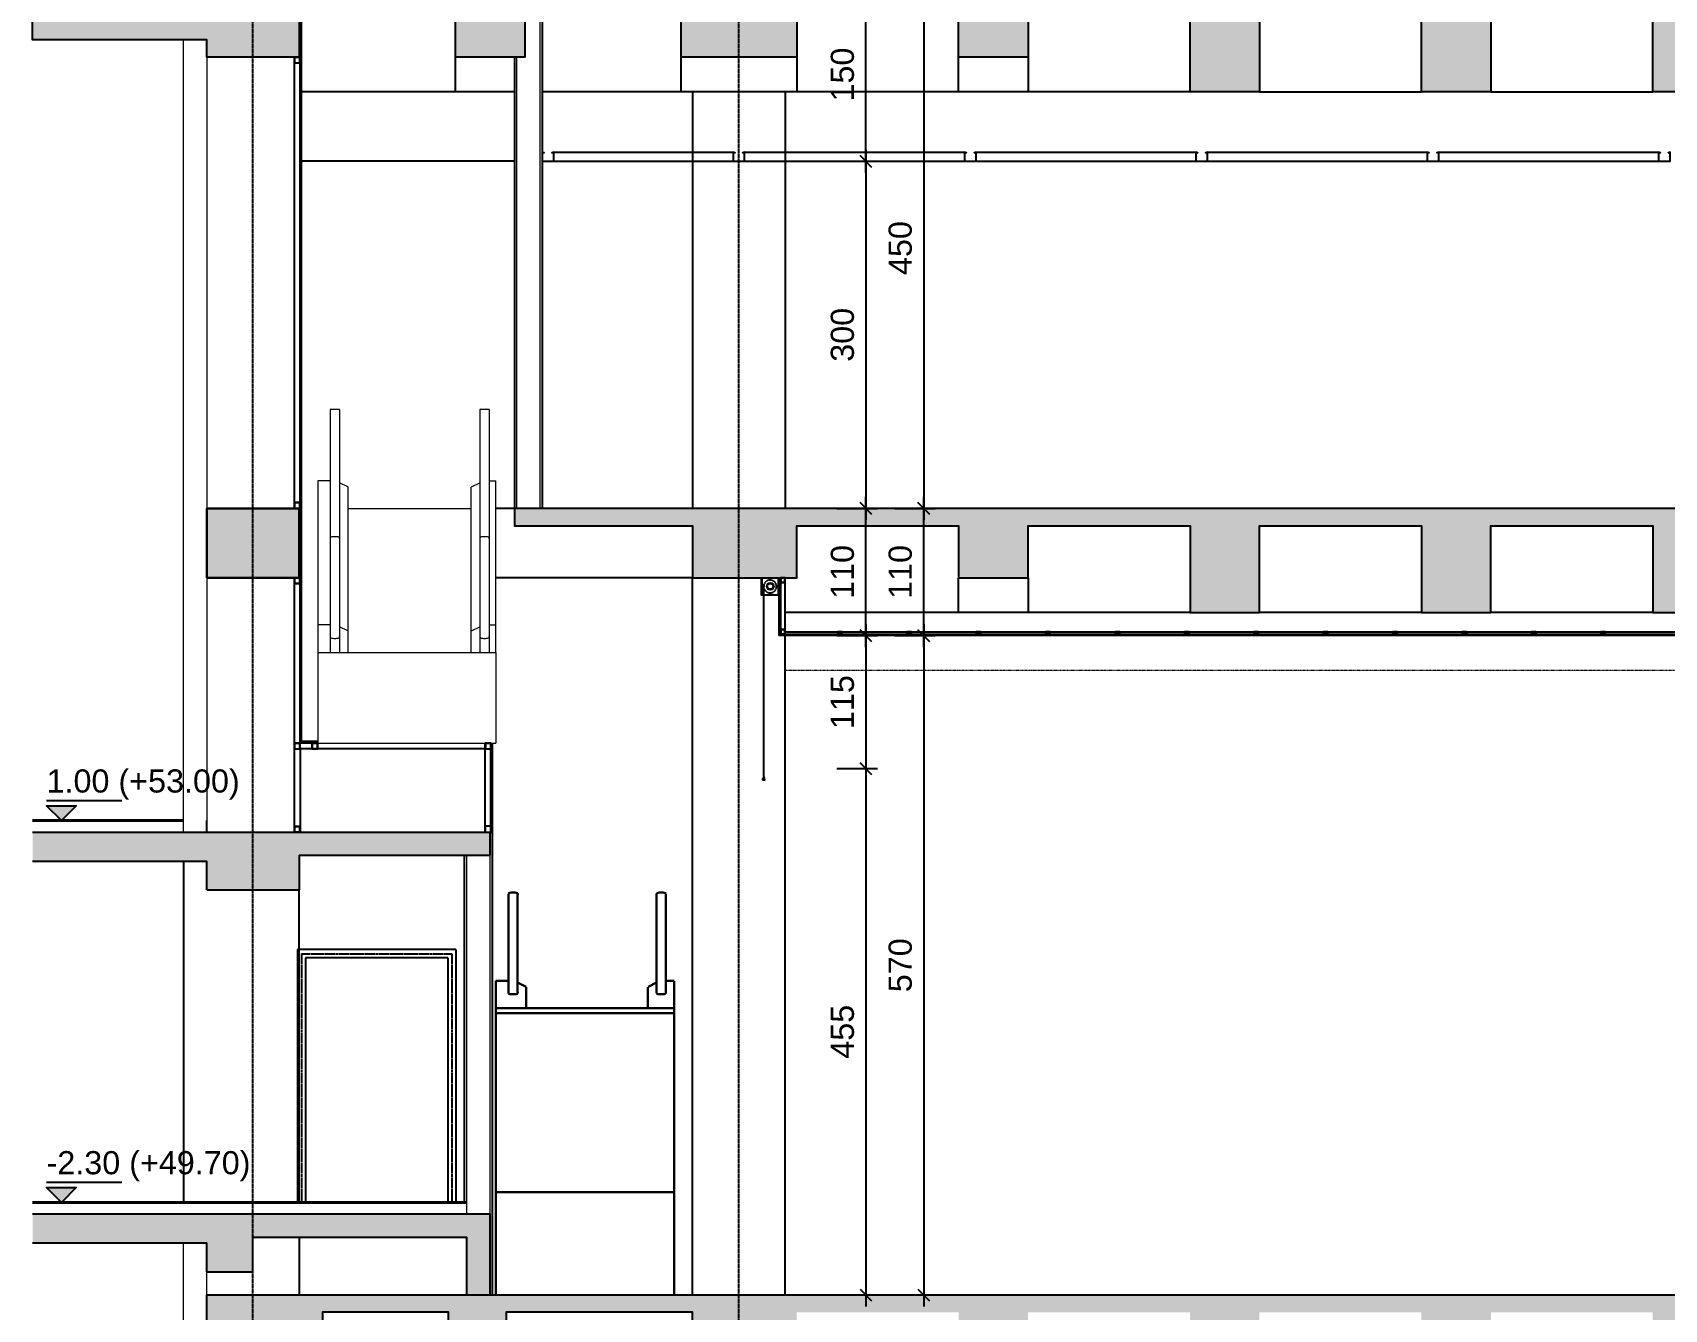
# Model space of a CAD drawing. Header units: centimetres. Extents: x -678439 to 71514, y -426864 to 8594.
# Drawn here: x 41219 to 42630, y 4887 to 5991 of the extents above; entities that cross this region are included whole.
import ezdxf

# ---------------------------------------------------------------- set-up
doc = ezdxf.new("R2010")
doc.units = ezdxf.units.CM
doc.header["$LTSCALE"] = 0.01
doc.header["$MEASUREMENT"] = 0
doc.header["$PDMODE"] = 3
for name, pattern in [('$0$CENTER', [50.8, 31.75, -6.35, 6.35, -6.35]), ('HIDDEN', [9.525, 6.35, -3.175]), ('K5LT_AXLED', [19.5, 15, -1.5, 1.5, -1.5])]:
    doc.linetypes.add(name, pattern=pattern)
doc.layers.get('0').update_dxf_attribs({"lineweight": 0})
doc.layers.get('DefPoints').update_dxf_attribs({"color": 200})
for name, color, linetype, lineweight in [('$0$FP P5 Parking Level$0$A-Elev-Xfin', 21, 'Continuous', 0), ('AG-Slab', 6, 'Continuous', 30), ('AG-Wall', 4, 'Continuous', 20), ('AI-115', 4, 'Continuous', 20), ('AR-HIDDEN', 9, 'HIDDEN', 18), ('kaplama', 30, 'Continuous', 40)]:
    doc.layers.add(name, color=color, linetype=linetype, lineweight=lineweight)
for name, color, linetype in [('$0$V-0_Axis', 8, '$0$CENTER'), ('AG-Dimension_50', 9, 'Continuous'), ('AG-ELEV-02', 152, 'Continuous'), ('AG-HIDDEN', 9, 'HIDDEN'), ('AR-02', 152, 'Continuous'), ('AR-WALL-GYP-WHITE', 44, 'Continuous'), ('METAL', 122, 'Continuous'), ('SIVA', 151, 'Continuous'), ('V-0_Dimension', 1, 'Continuous'), ('V-0_Elevation_015', 103, 'Continuous'), ('V-0_Elevation_025', 123, 'Continuous'), ('V-0_Hatch_Concrete', 252, 'Continuous'), ('V-0_Notation_Level_500', 2, 'Continuous'), ('V-2_Column', 160, 'Continuous'), ('V-3_Ceiling_Suspended', 202, 'Continuous')]:
    doc.layers.add(name, color=color, linetype=linetype)
doc.styles.add('VIVA_100', font='arial.ttf', dxfattribs={"height": 20})
doc.dimstyles.new('VIVA_100', dxfattribs={"dimscale": 10, "dimtxt": 25, "dimasz": 1, "dimexe": 1, "dimexo": 1, "dimgap": 1, "dimtad": 1, "dimdec": 0, "dimzin": 3, "dimdsep": 46, "dimtxsty": 'VIVA_100', "dimblk": 'OBLIQUE', "dimcen": 0, "dimdle": 1, "dimclrd": 256, "dimclre": 256, "dimclrt": 256, "dimadec": 1, "dimazin": 0, "dimtfac": 0.75, "dimtdec": 0, "dimtix": 1, "dimtmove": 2, "dimatfit": 2, "dimldrblk": 'DOT', "dimfxlon": 1, "dimfrac": 1, "dimtolj": 1, "dimtzin": 0, "dimlwd": -1, "dimlwe": -1, "dimarcsym": 0})

# ---------------------------------------------------------------- blocks, each defined once
blk = doc.blocks.new('_OBLIQUE')
at = {"color": 0, "linetype": 'ByBlock'}
blk.add_line((-0.5, -0.5), (0.5, 0.5), dxfattribs=at)
blk = doc.blocks.new('*D139')
at = {"layer": 'DefPoints', "color": 0, "transparency": 16777216}
for p in [(41939.5, 5580), (44075.9, 5580), (41939.5, 5470)]:
    blk.add_point(p, dxfattribs=at)
at = {"layer": 'V-0_Dimension', "transparency": 16777216}
for p, q in [((41939.5, 5460), (41939.5, 5590)), ((41964.5, 5580), (41929.5, 5580)), ((41939.5, 5470), (41929.5, 5470))]:
    blk.add_line(p, q, dxfattribs=at)
at = {"layer": 'V-0_Dimension', "transparency": 16777216, "xscale": 10, "yscale": 10, "zscale": 10}
for p, rotation in [((41939.5, 5580), 90), ((41939.5, 5470), 270)]:
    blk.add_blockref('_OBLIQUE', p, dxfattribs=dict(at, rotation=rotation))
at = {"layer": 'V-0_Dimension', "transparency": 16777216, "insert": (41919.3, 5525), "char_height": 20, "attachment_point": 5, "rotation": 90, "style": 'VIVA_100'}
blk.add_mtext('\\A1;110 ', dxfattribs=at)
blk = doc.blocks.new('_DOT')
blk.add_line((-0.5, 0), (-1, 0))
at = {"const_width": 0.5}
blk.add_lwpolyline([(-0.25, 0, 1), (0.25, 0, 1)], format="xyb", close=True, dxfattribs=at)
blk = doc.blocks.new('*D256')
at = {"layer": 'DefPoints', "color": 0, "transparency": 16777216}
for p in [(41789.7, 6030), (41939.5, 6030), (41790.9, 5880)]:
    blk.add_point(p, dxfattribs=at)
at = {"layer": 'V-0_Dimension', "transparency": 16777216}
for p, q in [((41939.5, 5870), (41939.5, 6040)), ((41914.5, 6030), (41949.5, 6030)), ((41914.5, 5880), (41949.5, 5880))]:
    blk.add_line(p, q, dxfattribs=at)
at = {"layer": 'V-0_Dimension', "transparency": 16777216, "xscale": 10, "yscale": 10, "zscale": 10}
for p, rotation in [((41939.5, 6030), 90), ((41939.5, 5880), 270)]:
    blk.add_blockref('_OBLIQUE', p, dxfattribs=dict(at, rotation=rotation))
at = {"layer": 'V-0_Dimension', "transparency": 16777216, "insert": (41919.3, 5955), "char_height": 20, "attachment_point": 5, "rotation": 90, "style": 'VIVA_100'}
blk.add_mtext('\\A1;150 ', dxfattribs=at)
blk = doc.blocks.new('*D257')
at = {"layer": 'DefPoints', "color": 0, "transparency": 16777216}
for p in [(41790.9, 5880), (41869.7, 5580), (41939.5, 5580)]:
    blk.add_point(p, dxfattribs=at)
at = {"layer": 'V-0_Dimension', "transparency": 16777216}
for p, q in [((41939.5, 5890), (41939.5, 5570)), ((41914.5, 5880), (41949.5, 5880)), ((41914.5, 5580), (41949.5, 5580))]:
    blk.add_line(p, q, dxfattribs=at)
at = {"layer": 'V-0_Dimension', "transparency": 16777216, "xscale": 10, "yscale": 10, "zscale": 10}
for p, rotation in [((41939.5, 5880), 90), ((41939.5, 5580), 270)]:
    blk.add_blockref('_OBLIQUE', p, dxfattribs=dict(at, rotation=rotation))
at = {"layer": 'V-0_Dimension', "transparency": 16777216, "insert": (41919.3, 5730), "char_height": 20, "attachment_point": 5, "rotation": 90, "style": 'VIVA_100'}
blk.add_mtext('\\A1;300 ', dxfattribs=at)
blk = doc.blocks.new('*D258')
at = {"layer": 'DefPoints', "color": 0, "transparency": 16777216}
for p in [(41869.7, 5470), (41869.7, 5355), (41939.5, 5355)]:
    blk.add_point(p, dxfattribs=at)
at = {"layer": 'V-0_Dimension', "transparency": 16777216}
for p, q in [((41939.5, 5480), (41939.5, 5345)), ((41914.5, 5470), (41949.5, 5470)), ((41914.5, 5355), (41949.5, 5355))]:
    blk.add_line(p, q, dxfattribs=at)
at = {"layer": 'V-0_Dimension', "transparency": 16777216, "xscale": 10, "yscale": 10, "zscale": 10}
for p, rotation in [((41939.5, 5470), 90), ((41939.5, 5355), 270)]:
    blk.add_blockref('_OBLIQUE', p, dxfattribs=dict(at, rotation=rotation))
at = {"layer": 'V-0_Dimension', "transparency": 16777216, "insert": (41919.3, 5412.5), "char_height": 20, "attachment_point": 5, "rotation": 90, "style": 'VIVA_100'}
blk.add_mtext('\\A1;115 ', dxfattribs=at)
blk = doc.blocks.new('*D259')
at = {"layer": 'DefPoints', "color": 0, "transparency": 16777216}
for p in [(41869.7, 5355), (41869.7, 4900), (41939.5, 4900)]:
    blk.add_point(p, dxfattribs=at)
at = {"layer": 'V-0_Dimension', "transparency": 16777216}
for p, q in [((41939.5, 5365), (41939.5, 4890)), ((41914.5, 5355), (41949.5, 5355)), ((41914.5, 4900), (41949.5, 4900))]:
    blk.add_line(p, q, dxfattribs=at)
at = {"layer": 'V-0_Dimension', "transparency": 16777216, "xscale": 10, "yscale": 10, "zscale": 10}
for p, rotation in [((41939.5, 5355), 90), ((41939.5, 4900), 270)]:
    blk.add_blockref('_OBLIQUE', p, dxfattribs=dict(at, rotation=rotation))
at = {"layer": 'V-0_Dimension', "transparency": 16777216, "insert": (41919.3, 5127.5), "char_height": 20, "attachment_point": 5, "rotation": 90, "style": 'VIVA_100'}
blk.add_mtext('\\A1;455 ', dxfattribs=at)
blk = doc.blocks.new('*D260')
at = {"layer": 'DefPoints', "color": 0, "transparency": 16777216}
for p in [(41919.7, 5470), (41869.7, 4900), (41989.5, 4900)]:
    blk.add_point(p, dxfattribs=at)
at = {"layer": 'V-0_Dimension', "transparency": 16777216}
for p, q in [((41989.5, 5480), (41989.5, 4890)), ((41964.5, 5470), (41999.5, 5470)), ((41964.5, 4900), (41999.5, 4900))]:
    blk.add_line(p, q, dxfattribs=at)
at = {"layer": 'V-0_Dimension', "transparency": 16777216, "xscale": 10, "yscale": 10, "zscale": 10}
for p, rotation in [((41989.5, 5470), 90), ((41989.5, 4900), 270)]:
    blk.add_blockref('_OBLIQUE', p, dxfattribs=dict(at, rotation=rotation))
at = {"layer": 'V-0_Dimension', "transparency": 16777216, "insert": (41969.3, 5185), "char_height": 20, "attachment_point": 5, "rotation": 90, "style": 'VIVA_100'}
blk.add_mtext('\\A1;570 ', dxfattribs=at)
blk = doc.blocks.new('*D261')
at = {"layer": 'DefPoints', "color": 0, "transparency": 16777216}
for p in [(41869.7, 6030), (41919.7, 5580), (41989.5, 5580)]:
    blk.add_point(p, dxfattribs=at)
at = {"layer": 'V-0_Dimension', "transparency": 16777216}
for p, q in [((41989.5, 6040), (41989.5, 5570)), ((41964.5, 6030), (41999.5, 6030)), ((41964.5, 5580), (41999.5, 5580))]:
    blk.add_line(p, q, dxfattribs=at)
at = {"layer": 'V-0_Dimension', "transparency": 16777216, "xscale": 10, "yscale": 10, "zscale": 10}
for p, rotation in [((41989.5, 6030), 90), ((41989.5, 5580), 270)]:
    blk.add_blockref('_OBLIQUE', p, dxfattribs=dict(at, rotation=rotation))
at = {"layer": 'V-0_Dimension', "transparency": 16777216, "insert": (41969.3, 5805), "char_height": 20, "attachment_point": 5, "rotation": 90, "style": 'VIVA_100'}
blk.add_mtext('\\A1;450 ', dxfattribs=at)
blk = doc.blocks.new('*U83')
blk.add_hatch(color=256).paths.add_polyline_path([(12.8, 12.8), (-12.8, 12.8), (0, 0)])
for p, q in [((-12.8, 17.4), (52.2, 17.4)), ((0, 0), (50.4, 0))]:
    blk.add_line(p, q)
blk.add_lwpolyline([(0, 0), (-12.8, 12.8), (12.8, 12.8)], close=True)
at = {"style": 'VIVA_100'}
blk.add_attdef('%%P0.00', (-12.8, 24.3), '', height=20, dxfattribs=at)
blk = doc.blocks.new('kot-b-b')
at = {"layer": 'V-0_Notation_Level_500', "transparency": 33554687}
for p, values in [((12359.9, 5300), {'%%P0.00': '1.00 (+53.00)'}), ((12359.9, 4970), {'%%P0.00': '-2.30 (+49.70)'})]:
    blk.add_blockref('*U83', p, dxfattribs=at).add_auto_attribs(values)
blk = doc.blocks.new('A$C0458525C')
at = {"layer": '$0$FP P5 Parking Level$0$A-Elev-Xfin'}
for centre, start, end in [((259, 1970), 0, 64), ((1331, 1970), 116, 180)]:
    blk.add_arc(centre, 4, start, end, dxfattribs=at)
for p, q in [((108, 2642), (108, 543)), ((188, 2642), (108, 2642)), ((188, 2642), (188, 543)), ((1402, 2642), (1402, 543)), ((1482, 2642), (1402, 2642)), ((1482, 2642), (1482, 543)), ((0, 2025), (0, 543)), ((108, 2025), (0, 2025)), ((261, 1974), (188, 2009)), ((1329, 1974), (1402, 2009)), ((1482, 2025), (1540, 2025)), ((263, 543), (263, 1970)), ((1327, 543), (1327, 1970)), ((263, 1788), (1327, 1788))]:
    blk.add_line(p, q)
blk.add_lwpolyline([(1540, 543), (1540, 2025)])
at = {"layer": 'V-0_Elevation_025', "linetype": 'ByBlock', "lineweight": -2}
for p, q in [((108, 1528), (108, 679)), ((111, 1538), (110, 1534)), ((187, 1534), (186, 1538)), ((188, 1528), (188, 679)), ((1402, 1528), (1402, 679)), ((1403, 1534), (1405, 1538)), ((1479, 1538), (1481, 1534)), ((1482, 1528), (1482, 679)), ((108, 781), (4, 781)), ((261, 729), (188, 765)), ((263, 543), (263, 726)), ((1327, 543), (1327, 726)), ((1329, 729), (1402, 765)), ((1482, 781), (1540, 781)), ((111, 670), (110, 673)), ((187, 673), (186, 670)), ((1403, 673), (1405, 670)), ((1479, 670), (1481, 673)), ((0, 543), (1540, 543)), ((0, -242), (1540, -242))]:
    blk.add_line(p, q, dxfattribs=at)
for points in [[(0, 543), (0, -242)], [(1540, 543), (1540, -242)]]:
    blk.add_lwpolyline(points, dxfattribs=at)
for centre, radius, start, end in [((122, 1528), 13.8, 155.6027, 180), ((114, 1536), 3, 108.4263, 155.6027), ((135, 1473), 70, 93.5212, 108.4263), ((148, 1043), 500, 87.993, 92.007), ((162, 1473), 70, 71.5737, 86.4788), ((183, 1536), 3, 24.3973, 71.5737), ((175, 1528), 13.8, 0, 24.3973), ((1416, 1528), 13.8, 155.6027, 180), ((1408, 1536), 3, 108.4263, 155.6027), ((1429, 1473), 70, 93.5212, 108.4263), ((1442, 1043), 500, 87.993, 92.007), ((1455, 1473), 70, 71.5737, 86.4788), ((1477, 1536), 3, 24.3973, 71.5737), ((1468, 1528), 13.8, 0, 24.3973), ((122, 679), 13.8, 180, 204.3973), ((114, 671), 3, 204.3973, 251.5737), ((135, 735), 70, 251.5737, 266.4788), ((148, 1164), 500, 267.993, 272.007), ((162, 735), 70, 273.5212, 288.4263), ((183, 671), 3, 288.4263, 335.6027), ((175, 679), 13.8, 335.6027, 0), ((1416, 679), 13.8, 180, 204.3973), ((1408, 671), 3, 204.3973, 251.5737), ((1429, 735), 70, 251.5737, 266.4788), ((1442, 1164), 500, 267.993, 272.007), ((1455, 735), 70, 273.5212, 288.4263), ((1477, 671), 3, 288.4263, 335.6027), ((1468, 679), 13.8, 335.6027, 0)]:
    blk.add_arc(centre, radius, start, end, dxfattribs=at)
blk = doc.blocks.new('KES-YM')
at = {"layer": 'V-0_Elevation_025', "linetype": 'ByBlock', "lineweight": -2}
for p, q in [((-1432, 3463), (-1432, 2614)), ((-1429, 3473), (-1430, 3469)), ((-1353, 3469), (-1354, 3473)), ((-1352, 3463), (-1352, 2614)), ((-151, 3463), (-151, 2614)), ((-150, 3469), (-148, 3473)), ((-74, 3473), (-72, 3469)), ((-71, 3463), (-71, 2614)), ((-1432, 2716), (-1540, 2716)), ((-1279, 2664), (-1352, 2700)), ((-224, 2664), (-151, 2700)), ((-71, 2716), (0, 2716)), ((0, 2712), (0, 2478)), ((-1429, 2605), (-1430, 2608)), ((-1353, 2608), (-1354, 2605)), ((-1277, 2478), (-1277, 2661)), ((-226, 2478), (-226, 2661)), ((-150, 2608), (-148, 2605)), ((-74, 2605), (-72, 2608)), ((0, 2478), (-1540, 2478)), ((0, 2435), (-1540, 2435)), ((0, 887), (-1540, 887))]:
    blk.add_line(p, q, dxfattribs=at)
at = {"layer": 'V-0_Elevation_025', "color": 9, "linetype": 'ByBlock', "lineweight": -2}
for p, q in [((-1540, 887), (-1540, 0)), ((0, 887), (0, 0))]:
    blk.add_line(p, q, dxfattribs=at)
at = {"layer": 'V-0_Elevation_025', "linetype": 'ByBlock', "lineweight": -2}
for points in [[(-1540, 2716), (-1540, 2478)], [(-1540, 2478), (-1540, 2435)], [(-1540, 2435), (-1540, 887)], [(0, 2478), (0, 2435)], [(0, 2435), (0, 887)]]:
    blk.add_lwpolyline(points, dxfattribs=at)
for centre, radius, start, end in [((-1418, 3463), 13.8, 155.6027, 180), ((-1426, 3471), 3, 108.4263, 155.6027), ((-1405, 3408), 70, 93.5212, 108.4263), ((-1392, 2978), 500, 87.993, 92.007), ((-1378, 3408), 70, 71.5737, 86.4788), ((-1357, 3471), 3, 24.3973, 71.5737), ((-1365, 3463), 13.8, 0, 24.3973), ((-137, 3463), 13.8, 155.6027, 180), ((-145, 3471), 3, 108.4263, 155.6027), ((-124, 3408), 70, 93.5212, 108.4263), ((-111, 2978), 500, 87.993, 92.007), ((-98, 3408), 70, 71.5737, 86.4788), ((-77, 3471), 3, 24.3973, 71.5737), ((-85, 3463), 13.8, 0, 24.3973), ((-1418, 2614), 13.8, 180, 204.3973), ((-1426, 2606), 3, 204.3973, 251.5737), ((-1405, 2670), 70, 251.5737, 266.4788), ((-1392, 3099), 500, 267.993, 272.007), ((-1378, 2670), 70, 273.5212, 288.4263), ((-1357, 2606), 3, 288.4263, 335.6027), ((-1365, 2614), 13.8, 335.6027, 0), ((-137, 2614), 13.8, 180, 204.3973), ((-145, 2606), 3, 204.3973, 251.5737), ((-124, 2670), 70, 251.5737, 266.4788), ((-111, 3099), 500, 267.993, 272.007), ((-98, 2670), 70, 273.5212, 288.4263), ((-77, 2606), 3, 288.4263, 335.6027), ((-85, 2614), 13.8, 335.6027, 0)]:
    blk.add_arc(centre, radius, start, end, dxfattribs=at)
blk = doc.blocks.new('*D286')
at = {"layer": 'DefPoints', "color": 0, "transparency": 16777216}
for p in [(41989.5, 5580), (44125.9, 5580), (41989.5, 5470)]:
    blk.add_point(p, dxfattribs=at)
at = {"layer": 'V-0_Dimension', "transparency": 16777216}
for p, q in [((41989.5, 5460), (41989.5, 5590)), ((42014.5, 5580), (41979.5, 5580)), ((41989.5, 5470), (41979.5, 5470))]:
    blk.add_line(p, q, dxfattribs=at)
at = {"layer": 'V-0_Dimension', "transparency": 16777216, "xscale": 10, "yscale": 10, "zscale": 10}
for p, rotation in [((41989.5, 5580), 90), ((41989.5, 5470), 270)]:
    blk.add_blockref('_OBLIQUE', p, dxfattribs=dict(at, rotation=rotation))
at = {"layer": 'V-0_Dimension', "transparency": 16777216, "insert": (41969.3, 5525), "char_height": 20, "attachment_point": 5, "rotation": 90, "style": 'VIVA_100'}
blk.add_mtext('\\A1;110 ', dxfattribs=at)

msp = doc.modelspace()

# ---------------------------------------------------------------- hatches: boundary and pattern name
at = {"layer": 'V-0_Hatch_Concrete', "transparency": 33554534}
h = msp.add_hatch(color=256, dxfattribs=at)
h.dxf.hatch_style = 1
h.paths.add_polyline_path([(45239.7, 6015), (45239.7, 5940), (45139.7, 5940), (45139.7, 6015), (44999.7, 6015), (44999.7, 5940), (44939.7, 5940), (44939.7, 6015), (44799.7, 6015), (44799.7, 5940), (44739.7, 5940), (44739.7, 6015), (44599.7, 6015), (44599.7, 5940), (44539.7, 5940), (44539.7, 6015), (44399.7, 6015), (44399.7, 5940), (44299.7, 5940), (44299.7, 6015), (44159.7, 6015), (44159.7, 5940), (44099.7, 5940), (44099.7, 6015), (43959.7, 6015), (43959.7, 5940), (43899.7, 5940), (43899.7, 6015), (43759.7, 6015), (43759.7, 5940), (43699.7, 5940), (43699.7, 6015), (43559.7, 6015), (43559.7, 5940), (43459.7, 5940), (43459.7, 6015), (43319.7, 6015), (43319.7, 5940), (43259.7, 5940), (43259.7, 6015), (43119.7, 6015), (43119.7, 5940), (43059.7, 5940), (43059.7, 6015), (42919.7, 6015), (42919.7, 5940), (42859.7, 5940), (42859.7, 6015), (42719.7, 6015), (42719.7, 5940), (42619.7, 5940), (42619.7, 6015), (42479.7, 6015), (42479.7, 5940), (42419.7, 5940), (42419.7, 6015), (42279.7, 6015), (42279.7, 5940), (42219.7, 5940), (42219.7, 6015), (42079.7, 6015), (42079.7, 5970), (42019.7, 5970), (42019.7, 6015), (41879.7, 6015), (41879.7, 5970), (41779.7, 5970), (41779.7, 6015), (41644.7, 6015), (41644.7, 5970), (41584.7, 5970), (41584.7, 6015), (41449.7, 6015), (41449.7, 5970), (41369.7, 5970), (41369.7, 5985), (41219.3, 5985), (41219.3, 6005), (41369.7, 6005), (41369.7, 6030), (46069.7, 6030), (46069.7, 5940), (45979.7, 5940), (45979.7, 6015), (45839.7, 6015), (45839.7, 5940), (45779.7, 5940), (45779.7, 6015), (45639.7, 6015), (45639.7, 5940), (45579.7, 5940), (45579.7, 6015), (45439.7, 6015), (45439.7, 5940), (45379.7, 5940), (45379.7, 6015)])
h = msp.add_hatch(color=256, dxfattribs=at)
h.dxf.hatch_style = 1
h.paths.add_polyline_path([(41449.7, 5580), (41369.7, 5580), (41369.7, 5520), (41449.7, 5520)])
h = msp.add_hatch(color=256, dxfattribs=at)
h.dxf.hatch_style = 1
h.paths.add_polyline_path([(46619.7, 5490), (46679.7, 5490), (46679.7, 5565), (46819.7, 5565), (46819.7, 5490), (46919.7, 5490), (46919.7, 5565), (47059.7, 5565), (47059.7, 5490), (47119.7, 5490), (47119.7, 5565), (47259.7, 5565), (47259.7, 5490), (47319.7, 5490), (47319.7, 5565), (47459.7, 5565), (47459.7, 5490), (47519.7, 5490), (47519.7, 5565), (47659.7, 5565), (47659.7, 5490), (47749.7, 5490), (47749.7, 5580), (41635.7, 5580), (41635.7, 5565), (41789.7, 5565), (41789.7, 5520), (41879.7, 5520), (41879.7, 5565), (42019.7, 5565), (42019.7, 5520), (42079.7, 5520), (42079.7, 5565), (42219.7, 5565), (42219.7, 5490), (42279.7, 5490), (42279.7, 5565), (42419.7, 5565), (42419.7, 5490), (42479.7, 5490), (42479.7, 5565), (42619.7, 5565), (42619.7, 5490), (42719.7, 5490), (42719.7, 5565), (42859.7, 5565), (42859.7, 5490), (42919.7, 5490), (42919.7, 5565), (43059.7, 5565), (43059.7, 5490), (43119.7, 5490), (43119.7, 5565), (43259.7, 5565), (43259.7, 5490), (43319.7, 5490), (43319.7, 5565), (43459.7, 5565), (43459.7, 5490), (43559.7, 5490), (43559.7, 5565), (43699.7, 5565), (43699.7, 5490), (43759.7, 5490), (43759.7, 5565), (43899.7, 5565), (43899.7, 5490), (43959.7, 5490), (43959.7, 5565), (44099.7, 5565), (44099.7, 5490), (44159.7, 5490), (44159.7, 5565), (44299.7, 5565), (44299.7, 5490), (44399.7, 5490), (44399.7, 5565), (44539.7, 5565), (44539.7, 5490), (44599.7, 5490), (44599.7, 5565), (44739.7, 5565), (44739.7, 5490), (44799.7, 5490), (44799.7, 5565), (44939.7, 5565), (44939.7, 5490), (44999.7, 5490), (44999.7, 5565), (45139.7, 5565), (45139.7, 5490), (45239.7, 5490), (45239.7, 5565), (45379.7, 5565), (45379.7, 5490), (45439.7, 5490), (45439.7, 5565), (45579.7, 5565), (45579.7, 5490), (45639.7, 5490), (45639.7, 5565), (45779.7, 5565), (45779.7, 5490), (45839.7, 5490), (45839.7, 5565), (45979.7, 5565), (45979.7, 5490), (46079.7, 5490), (46079.7, 5565), (46219.7, 5565), (46219.7, 5490), (46279.7, 5490), (46279.7, 5565), (46419.7, 5565), (46419.7, 5490), (46479.7, 5490), (46479.7, 5565), (46619.7, 5565)])
h = msp.add_hatch(color=256, dxfattribs=at)
h.dxf.hatch_style = 1
h.paths.add_polyline_path([(41449.7, 5280.1), (41614.7, 5280.1), (41614.7, 5300.1), (41449.7, 5300.1), (41219.3, 5300.1), (41219.3, 5275.1), (41369.7, 5275.1), (41369.7, 5250.1), (41449.7, 5250.1)])
h.paths.add_polyline_path([(41614.7, 4970), (41219.3, 4970), (41219.3, 4945), (41369.7, 4945), (41369.7, 4920), (41409.7, 4920), (41409.7, 4950), (41594.7, 4950), (41594.7, 4900), (41614.7, 4900)])
h = msp.add_hatch(color=256, dxfattribs=at)
h.dxf.hatch_style = 1
h.paths.add_polyline_path([(41789.7, 4850), (41879.7, 4850), (41879.7, 4885), (42019.7, 4885), (42019.7, 4830), (42079.7, 4830), (42079.7, 4885), (42219.7, 4885), (42219.7, 4800), (42279.7, 4800), (42279.7, 4885), (42419.7, 4885), (42419.7, 4800), (42479.7, 4800), (42479.7, 4885), (42619.7, 4885), (42619.7, 4800), (42719.7, 4800), (42719.7, 4885), (42859.7, 4885), (42859.7, 4800), (42919.7, 4800), (42919.7, 4885), (43059.7, 4885), (43059.7, 4800), (43119.7, 4800), (43119.7, 4885), (43259.7, 4885), (43259.7, 4800), (43319.7, 4800), (43319.7, 4885), (43459.7, 4885), (43459.7, 4800), (43559.7, 4800), (43559.7, 4885), (43699.7, 4885), (43699.7, 4800), (43759.7, 4800), (43759.7, 4885), (43899.7, 4885), (43899.7, 4800), (43959.7, 4800), (43959.7, 4885), (44099.7, 4885), (44099.7, 4800), (44159.7, 4800), (44159.7, 4885), (44299.7, 4885), (44299.7, 4800), (44399.7, 4800), (44399.7, 4885), (44539.7, 4885), (44539.7, 4800), (44599.7, 4800), (44599.7, 4885), (44739.7, 4885), (44739.7, 4800), (44799.7, 4800), (44799.7, 4885), (44939.7, 4885), (44939.7, 4800), (44999.7, 4800), (44999.7, 4885), (45139.7, 4885), (45139.7, 4800), (45239.7, 4800), (45239.7, 4885), (45379.7, 4885), (45379.7, 4800), (45439.7, 4800), (45439.7, 4885), (45579.7, 4885), (45579.7, 4800), (45639.7, 4800), (45639.7, 4885), (45779.7, 4885), (45779.7, 4800), (45839.7, 4800), (45839.7, 4885), (45979.7, 4885), (45979.7, 4800), (46079.7, 4800), (46079.7, 4885), (46219.7, 4885), (46219.7, 4800), (46279.7, 4800), (46279.7, 4885), (46419.7, 4885), (46419.7, 4800), (46479.7, 4800), (46479.7, 4885), (46619.7, 4885), (46619.7, 4800), (46679.7, 4800), (46679.7, 4885), (46819.7, 4885), (46819.7, 4800), (46919.7, 4800), (46919.7, 4885), (47059.7, 4885), (47059.7, 4800), (47119.7, 4800), (47119.7, 4885), (47259.7, 4885), (47259.7, 4800), (47319.7, 4800), (47319.7, 4885), (47459.7, 4885), (47459.7, 4800), (47519.7, 4800), (47519.7, 4885), (47659.7, 4885), (47659.7, 4800), (47759.7, 4800), (47759.7, 4885), (47899.7, 4885), (47899.7, 4800), (47959.7, 4800), (47959.7, 4885), (48099.7, 4885), (48099.7, 4800), (48159.7, 4800), (48159.7, 4885), (48299.7, 4885), (48299.7, 4800), (48359.7, 4800), (48359.7, 4885), (48499.7, 4885), (48499.7, 4800), (48599.7, 4800), (48599.7, 4885), (48739.7, 4885), (48739.7, 4800), (48799.7, 4800), (48799.7, 4885), (48939.7, 4885), (48939.7, 4800), (48999.7, 4800), (48999.7, 4885), (49139.7, 4885), (49139.7, 4800), (49199.7, 4800), (49199.7, 4885), (49339.7, 4885), (49339.7, 4835), (49439.7, 4835), (49439.7, 4870), (49869.7, 4870), (49869.7, 4835), (49929.7, 4835), (49929.7, 4885), (49439.7, 4885), (49439.7, 4900), (41369.7, 4900), (41369.7, 4850), (41469.7, 4850), (41469.7, 4885), (41578.7, 4885), (41578.7, 4850), (41628.7, 4850), (41628.7, 4885), (41789.7, 4885)], flags=17)
h.paths.add_polyline_path([(41789.7, 4850), (41879.7, 4850)], flags=0)
h.paths.add_polyline_path([(41879.7, 4850), (41789.7, 4850), (41789.7, 4885), (41628.7, 4885), (41628.7, 4850), (41578.7, 4850), (41578.7, 4885), (41469.7, 4885), (41469.7, 4850), (41369.7, 4850), (41369.7, 4900), (49439.7, 4900), (49439.7, 4885), (49929.7, 4885), (49929.7, 4835), (49869.7, 4835), (49869.7, 4870), (49439.7, 4870), (49439.7, 4835), (49339.7, 4835), (49339.7, 4885), (49199.7, 4885), (49199.7, 4800), (49139.7, 4800), (49139.7, 4885), (48999.7, 4885), (48999.7, 4800), (48939.7, 4800), (48939.7, 4885), (48799.7, 4885), (48799.7, 4800), (48739.7, 4800), (48739.7, 4885), (48599.7, 4885), (48599.7, 4800), (48499.7, 4800), (48499.7, 4885), (48359.7, 4885), (48359.7, 4800), (48299.7, 4800), (48299.7, 4885), (48159.7, 4885), (48159.7, 4800), (48099.7, 4800), (48099.7, 4885), (47959.7, 4885), (47959.7, 4800), (47899.7, 4800), (47899.7, 4885), (47759.7, 4885), (47759.7, 4800), (47659.7, 4800), (47659.7, 4885), (47519.7, 4885), (47519.7, 4800), (47459.7, 4800), (47459.7, 4885), (47319.7, 4885), (47319.7, 4800), (47259.7, 4800), (47259.7, 4885), (47119.7, 4885), (47119.7, 4800), (47059.7, 4800), (47059.7, 4885), (46919.7, 4885), (46919.7, 4800), (46819.7, 4800), (46819.7, 4885), (46679.7, 4885), (46679.7, 4800), (46619.7, 4800), (46619.7, 4885), (46479.7, 4885), (46479.7, 4800), (46419.7, 4800), (46419.7, 4885), (46279.7, 4885), (46279.7, 4800), (46219.7, 4800), (46219.7, 4885), (46079.7, 4885), (46079.7, 4800), (45979.7, 4800), (45979.7, 4885), (45839.7, 4885), (45839.7, 4800), (45779.7, 4800), (45779.7, 4885), (45639.7, 4885), (45639.7, 4800), (45579.7, 4800), (45579.7, 4885), (45439.7, 4885), (45439.7, 4800), (45379.7, 4800), (45379.7, 4885), (45239.7, 4885), (45239.7, 4800), (45139.7, 4800), (45139.7, 4885), (44999.7, 4885), (44999.7, 4800), (44939.7, 4800), (44939.7, 4885), (44799.7, 4885), (44799.7, 4800), (44739.7, 4800), (44739.7, 4885), (44599.7, 4885), (44599.7, 4800), (44539.7, 4800), (44539.7, 4885), (44399.7, 4885), (44399.7, 4800), (44299.7, 4800), (44299.7, 4885), (44159.7, 4885), (44159.7, 4800), (44099.7, 4800), (44099.7, 4885), (43959.7, 4885), (43959.7, 4800), (43899.7, 4800), (43899.7, 4885), (43759.7, 4885), (43759.7, 4800), (43699.7, 4800), (43699.7, 4885), (43559.7, 4885), (43559.7, 4800), (43459.7, 4800), (43459.7, 4885), (43319.7, 4885), (43319.7, 4800), (43259.7, 4800), (43259.7, 4885), (43119.7, 4885), (43119.7, 4800), (43059.7, 4800), (43059.7, 4885), (42919.7, 4885), (42919.7, 4800), (42859.7, 4800), (42859.7, 4885), (42719.7, 4885), (42719.7, 4800), (42619.7, 4800), (42619.7, 4885), (42479.7, 4885), (42479.7, 4800), (42419.7, 4800), (42419.7, 4885), (42279.7, 4885), (42279.7, 4800), (42219.7, 4800), (42219.7, 4885), (42079.7, 4885), (42079.7, 4830), (42019.7, 4830), (42019.7, 4885), (41879.7, 4885)], flags=17)
h = msp.add_hatch(color=256, dxfattribs=at)
h.dxf.hatch_style = 1
h.paths.add_polyline_path([(46679.7, 4885), (46819.7, 4885), (46819.7, 4800), (46919.7, 4800), (46919.7, 4885), (47059.7, 4885), (47059.7, 4800), (47119.7, 4800), (47119.7, 4885), (47259.7, 4885), (47259.7, 4800), (47319.7, 4800), (47319.7, 4885), (47459.7, 4885), (47459.7, 4800), (47519.7, 4800), (47519.7, 4885), (47659.7, 4885), (47659.7, 4800), (47759.7, 4800), (47759.7, 4885), (47899.7, 4885), (47899.7, 4800), (47959.7, 4800), (47959.7, 4885), (48099.7, 4885), (48099.7, 4800), (48159.7, 4800), (48159.7, 4885), (48299.7, 4885), (48299.7, 4800), (48359.7, 4800), (48359.7, 4885), (48499.7, 4885), (48499.7, 4800), (48599.7, 4800), (48599.7, 4885), (48739.7, 4885), (48739.7, 4800), (48799.7, 4800), (48799.7, 4885), (48939.7, 4885), (48939.7, 4800), (48999.7, 4800), (48999.7, 4885), (49139.7, 4885), (49139.7, 4800), (49199.7, 4800), (49199.7, 4885), (49339.7, 4885), (49339.7, 4835), (49439.7, 4835), (49439.7, 4870), (49869.7, 4870), (49869.7, 4835), (49929.7, 4835), (49929.7, 4885), (49439.7, 4885), (49439.7, 4900), (41369.7, 4900), (41369.7, 4850), (41469.7, 4850), (41469.7, 4885), (41578.7, 4885), (41578.7, 4850), (41628.7, 4850), (41628.7, 4885), (41789.7, 4885), (41789.7, 4850), (41879.7, 4850), (41879.7, 4885), (42019.7, 4885), (42019.7, 4830), (42079.7, 4830), (42079.7, 4885), (42219.7, 4885), (42219.7, 4800), (42279.7, 4800), (42279.7, 4885), (42419.7, 4885), (42419.7, 4800), (42479.7, 4800), (42479.7, 4885), (42619.7, 4885), (42619.7, 4800), (42719.7, 4800), (42719.7, 4885), (42859.7, 4885), (42859.7, 4800), (42919.7, 4800), (42919.7, 4885), (43059.7, 4885), (43059.7, 4800), (43119.7, 4800), (43119.7, 4885), (43259.7, 4885), (43259.7, 4800), (43319.7, 4800), (43319.7, 4885), (43459.7, 4885), (43459.7, 4800), (43559.7, 4800), (43559.7, 4885), (43699.7, 4885), (43699.7, 4800), (43759.7, 4800), (43759.7, 4885), (43899.7, 4885), (43899.7, 4800), (43959.7, 4800), (43959.7, 4885), (44099.7, 4885), (44099.7, 4800), (44159.7, 4800), (44159.7, 4885), (44299.7, 4885), (44299.7, 4800), (44399.7, 4800), (44399.7, 4885), (44539.7, 4885), (44539.7, 4800), (44599.7, 4800), (44599.7, 4885), (44739.7, 4885), (44739.7, 4800), (44799.7, 4800), (44799.7, 4885), (44939.7, 4885), (44939.7, 4800), (44999.7, 4800), (44999.7, 4885), (45139.7, 4885), (45139.7, 4800), (45239.7, 4800), (45239.7, 4885), (45379.7, 4885), (45379.7, 4800), (45439.7, 4800), (45439.7, 4885), (45579.7, 4885), (45579.7, 4800), (45639.7, 4800), (45639.7, 4885), (45779.7, 4885), (45779.7, 4800), (45839.7, 4800), (45839.7, 4885), (45979.7, 4885), (45979.7, 4800), (46079.7, 4800), (46079.7, 4885), (46219.7, 4885), (46219.7, 4800), (46279.7, 4800), (46279.7, 4885), (46419.7, 4885), (46419.7, 4800), (46479.7, 4800), (46479.7, 4885), (46619.7, 4885), (46619.7, 4800), (46679.7, 4800)])

# ---------------------------------------------------------------- linework, layer by layer
at = {"layer": '$0$V-0_Axis'}
for p, q in [((41409.7, 1440), (41409.7, 8296.2)), ((41829.7, 1440), (41829.7, 8296.2))]:
    msp.add_line(p, q, dxfattribs=at)
at = {"layer": 'AG-Dimension_50', "ltscale": 5}
for radius in [3, 2.5]:
    msp.add_circle((41856.9, 5512.5), radius, dxfattribs=at)
at = {"layer": 'AG-ELEV-02', "ltscale": 2.5}
for p, q in [((41585.2, 5198.5), (41448.2, 5198.5)), ((41448.2, 5198.5), (41448.2, 4980)), ((41578.2, 5191.5), (41455.2, 5191.5)), ((41455.2, 5191.5), (41455.2, 4980)), ((41578.2, 5191.5), (41578.2, 4980)), ((41585.2, 5198.5), (41585.2, 4980))]:
    msp.add_line(p, q, dxfattribs=at)
at = {"layer": 'AG-HIDDEN', "ltscale": 10}
for p, q in [((41451.7, 5195), (41451.7, 4980)), ((41451.7, 5195), (41581.7, 5195)), ((41581.7, 5195), (41581.7, 4980))]:
    msp.add_line(p, q, dxfattribs=at)
at = {"layer": 'AG-HIDDEN', "ltscale": 5}
msp.add_lwpolyline([(41851.2, 5348.1), (41852.2, 5345.1), (41850.2, 5345.1), (41851.2, 5348.1), (41851.2, 5512.5, -14.552506), (41851.4, 5511)], format="xyb", dxfattribs=at)
at = {"layer": 'AG-Wall'}
for p, q in [((41657.7, 6015), (41657.7, 5580)), ((41637.7, 5580), (41637.7, 5970))]:
    msp.add_line(p, q, dxfattribs=at)
for points in [[(41594.7, 4970), (41594.7, 5280)], [(41614.7, 4970), (41614.7, 5280)]]:
    msp.add_lwpolyline(points, dxfattribs=at)
at = {"layer": 'AI-115', "ltscale": 0.3}
msp.add_line((41369.7, 4900), (41369.7, 4920), dxfattribs=at)
for points in [[(41349.7, 5300.1), (41349.7, 5985), (41369.7, 5985), (41369.7, 5300.1)], [(41349.7, 4640), (41349.7, 4945)]]:
    msp.add_lwpolyline(points, dxfattribs=at)
at = {"layer": 'AR-02', "ltscale": 0.3}
for p, q in [((41445.4, 5965), (41445.4, 5580)), ((41445.4, 5515), (41445.4, 5305)), ((41610.4, 5300.1), (41610.4, 5377)), ((41610.4, 5372), (41450.4, 5372)), ((41450.4, 5372), (41450.4, 5300))]:
    msp.add_line(p, q, dxfattribs=at)
at = {"layer": 'AR-02'}
for p, q in [((41669.7, 5888), (41824.7, 5888)), ((41834.7, 5888), (42024.7, 5888)), ((42034.7, 5888), (42224.7, 5888)), ((42234.7, 5888), (42424.7, 5888)), ((42434.7, 5888), (42624.7, 5888)), ((41669.7, 5880), (41824.7, 5880)), ((41834.7, 5880), (42024.7, 5880)), ((42034.7, 5880), (42224.7, 5880)), ((42234.7, 5880), (42424.7, 5880)), ((42434.7, 5880), (42624.7, 5880)), ((41869.7, 5473.2), (45990.9, 5473.2))]:
    msp.add_line(p, q, dxfattribs=at)
at = {"layer": 'AR-HIDDEN', "color": 1, "linetype": 'K5LT_AXLED', "transparency": 33554687}
msp.add_line((41869.7, 5440), (47669.7, 5440), dxfattribs=at)
at = {"layer": 'AR-WALL-GYP-WHITE', "ltscale": 0.3}
for p, q in [((41450.4, 5377), (41450.4, 6015)), ((41451.7, 5378.3), (41451.7, 6015)), ((41465.7, 5377), (41450.4, 5377)), ((41465.7, 5378.3), (41451.7, 5378.3)), ((41615.4, 5300.1), (41615.4, 5377)), ((41616.7, 5300.1), (41616.7, 5377))]:
    msp.add_line(p, q, dxfattribs=at)
at = {"layer": 'kaplama', "ltscale": 200, "transparency": 33554687}
for p, q in [((41349.7, 5310), (41219.3, 5310)), ((41219.3, 4980), (41594.7, 4980))]:
    msp.add_line(p, q, dxfattribs=at)
at = {"layer": 'METAL'}
for points in [[(41445.4, 5965), (41450.4, 5965), (41450.4, 5970), (41445.4, 5970), (41445.4, 5965)], [(41661.7, 5887), (41659.7, 5888), (41659.7, 5880), (41669.7, 5880), (41669.7, 5888), (41667.7, 5887)], [(41826.7, 5887), (41824.7, 5888), (41824.7, 5880), (41834.7, 5880), (41834.7, 5888), (41832.7, 5887)], [(42026.7, 5887), (42024.7, 5888), (42024.7, 5880), (42034.7, 5880), (42034.7, 5888), (42032.7, 5887)], [(42226.7, 5887), (42224.7, 5888), (42224.7, 5880), (42234.7, 5880), (42234.7, 5888), (42232.7, 5887)], [(42426.7, 5887), (42424.7, 5888), (42424.7, 5880), (42434.7, 5880), (42434.7, 5888), (42432.7, 5887)], [(42626.7, 5887), (42624.7, 5888), (42624.7, 5880), (42634.7, 5880), (42634.7, 5888), (42632.7, 5887)], [(41445.4, 5580), (41450.4, 5580), (41450.4, 5585), (41445.4, 5585), (41445.4, 5580)], [(41445.4, 5515), (41450.4, 5515), (41450.4, 5520), (41445.4, 5520), (41445.4, 5515)], [(41445.4, 5372), (41450.4, 5372), (41450.4, 5377), (41445.4, 5377), (41445.4, 5372)], [(41460.7, 5372), (41465.7, 5372), (41465.7, 5377), (41460.7, 5377), (41460.7, 5372)], [(41610.4, 5372), (41615.4, 5372), (41615.4, 5377), (41610.4, 5377), (41610.4, 5372)], [(41445.4, 5300), (41450.4, 5300), (41450.4, 5305), (41445.4, 5305), (41445.4, 5300)], [(41610.4, 5300.1), (41615.4, 5300.1), (41615.4, 5305.1), (41610.4, 5305.1), (41610.4, 5300.1)]]:
    msp.add_lwpolyline(points, dxfattribs=at)
for points in [[(41445.6, 5965.2), (41450.2, 5965.2), (41450.2, 5969.8), (41445.6, 5969.8)], [(41445.6, 5580.2), (41450.2, 5580.2), (41450.2, 5584.8), (41445.6, 5584.8)], [(41445.6, 5515.2), (41450.2, 5515.2), (41450.2, 5519.8), (41445.6, 5519.8)], [(41850.7, 5505), (41849.4, 5505), (41849.4, 5520), (41864.4, 5520), (41864.4, 5505), (41851.7, 5505), (41851.7, 5505.3), (41864.1, 5505.3), (41864.1, 5519.7), (41849.7, 5519.7), (41849.7, 5505.3), (41850.7, 5505.3)], [(41865.7, 5520), (41865.7, 5516), (41869.7, 5516), (41869.7, 5520)], [(41866, 5519.7), (41866, 5516.3), (41869.4, 5516.3), (41869.4, 5519.7)], [(41865.7, 5475.2), (41865.7, 5471.2), (41869.7, 5471.2), (41869.7, 5475.2)], [(41866, 5474.9), (41866, 5471.5), (41869.4, 5471.5), (41869.4, 5474.9)], [(41914.9, 5473.2), (41914.9, 5471.2), (41918.9, 5471.2), (41918.9, 5473.2)], [(41915.2, 5473), (41915.2, 5471.5), (41918.6, 5471.5), (41918.6, 5473)], [(41974.9, 5473.2), (41974.9, 5471.2), (41978.9, 5471.2), (41978.9, 5473.2)], [(41975.2, 5473), (41975.2, 5471.5), (41978.6, 5471.5), (41978.6, 5473)], [(42034.9, 5473.2), (42034.9, 5471.2), (42038.9, 5471.2), (42038.9, 5473.2)], [(42035.2, 5473), (42035.2, 5471.5), (42038.6, 5471.5), (42038.6, 5473)], [(42094.9, 5473.2), (42094.9, 5471.2), (42098.9, 5471.2), (42098.9, 5473.2)], [(42095.2, 5473), (42095.2, 5471.5), (42098.6, 5471.5), (42098.6, 5473)], [(42154.9, 5473.2), (42154.9, 5471.2), (42158.9, 5471.2), (42158.9, 5473.2)], [(42155.2, 5473), (42155.2, 5471.5), (42158.6, 5471.5), (42158.6, 5473)], [(42214.9, 5473.2), (42214.9, 5471.2), (42218.9, 5471.2), (42218.9, 5473.2)], [(42215.2, 5473), (42215.2, 5471.5), (42218.6, 5471.5), (42218.6, 5473)], [(42274.9, 5473.2), (42274.9, 5471.2), (42278.9, 5471.2), (42278.9, 5473.2)], [(42275.2, 5473), (42275.2, 5471.5), (42278.6, 5471.5), (42278.6, 5473)], [(42334.9, 5473.2), (42334.9, 5471.2), (42338.9, 5471.2), (42338.9, 5473.2)], [(42335.2, 5473), (42335.2, 5471.5), (42338.6, 5471.5), (42338.6, 5473)], [(42394.9, 5473.2), (42394.9, 5471.2), (42398.9, 5471.2), (42398.9, 5473.2)], [(42395.2, 5473), (42395.2, 5471.5), (42398.6, 5471.5), (42398.6, 5473)], [(42454.9, 5473.2), (42454.9, 5471.2), (42458.9, 5471.2), (42458.9, 5473.2)], [(42455.2, 5473), (42455.2, 5471.5), (42458.6, 5471.5), (42458.6, 5473)], [(42514.9, 5473.2), (42514.9, 5471.2), (42518.9, 5471.2), (42518.9, 5473.2)], [(42515.2, 5473), (42515.2, 5471.5), (42518.6, 5471.5), (42518.6, 5473)], [(42574.9, 5473.2), (42574.9, 5471.2), (42578.9, 5471.2), (42578.9, 5473.2)], [(42575.2, 5473), (42575.2, 5471.5), (42578.6, 5471.5), (42578.6, 5473)], [(41445.6, 5372.2), (41450.2, 5372.2), (41450.2, 5376.8), (41445.6, 5376.8)], [(41460.9, 5372.2), (41465.5, 5372.2), (41465.5, 5376.8), (41460.9, 5376.8)], [(41610.6, 5372.2), (41615.2, 5372.2), (41615.2, 5376.8), (41610.6, 5376.8)], [(41445.6, 5300.2), (41450.2, 5300.2), (41450.2, 5304.8), (41445.6, 5304.8)]]:
    msp.add_lwpolyline(points, close=True, dxfattribs=at)
at = {"layer": 'SIVA'}
for p, q in [((41614.7, 5300.1), (41616.7, 5300.1)), ((41616.7, 4900), (41616.7, 5300.1)), ((41616.7, 4900), (41616.7, 5300))]:
    msp.add_line(p, q, dxfattribs=at)
for points in [[(41659.7, 6015), (41659.7, 5580)], [(41635.7, 5970), (41635.7, 5580)], [(41592.7, 4980), (41592.7, 5280)]]:
    msp.add_lwpolyline(points, dxfattribs=at)
at = {"layer": 'V-0_Elevation_015'}
for p, q in [((41584.7, 5940), (41451.7, 5940)), ((41779.7, 5940), (41659.7, 5940)), ((42019.7, 5940), (41879.7, 5940)), ((42219.7, 5940), (42079.7, 5940)), ((42279.7, 5940), (42419.7, 5940)), ((42479.7, 5940), (42619.7, 5940)), ((41635.7, 5580), (41619.7, 5580)), ((41789.7, 5520), (41619.7, 5520)), ((42019.7, 5490), (41869.7, 5490)), ((42219.7, 5490), (42079.7, 5490)), ((42419.7, 5490), (42279.7, 5490)), ((42619.7, 5490), (42479.7, 5490))]:
    msp.add_line(p, q, dxfattribs=at)
at = {"layer": 'V-0_Elevation_015', "ltscale": 0.3}
for p, q in [((41789.7, 5940), (41789.7, 5580)), ((41869.7, 5940), (41869.7, 5580)), ((41789.7, 4900), (41789.7, 5520)), ((41869.7, 4900), (41869.7, 5520)), ((41349.7, 5275.1), (41349.7, 4980)), ((41449.7, 4980), (41449.7, 5250.1)), ((41449.7, 4950), (41449.7, 4900))]:
    msp.add_line(p, q, dxfattribs=at)
for points in [[(41635.7, 5940), (41584.7, 5940), (41584.7, 5970)], [(42079.7, 5970), (42079.7, 5940), (42019.7, 5940), (42019.7, 5970)]]:
    msp.add_lwpolyline(points, dxfattribs=at)
at = {"layer": 'V-0_Elevation_015'}
for points in [[(41879.7, 5970), (41879.7, 5940), (41779.7, 5940), (41779.7, 5970)], [(42079.7, 5520), (42079.7, 5490), (42019.7, 5490), (42019.7, 5520)]]:
    msp.add_lwpolyline(points, dxfattribs=at)
at = {"layer": 'V-0_Elevation_025'}
msp.add_line((41635.7, 5880), (41451.7, 5880), dxfattribs=at)
at = {"layer": 'V-2_Column', "ltscale": 200, "transparency": 33554687}
for p, q in [((41369.7, 5580), (41449.7, 5580)), ((41369.7, 5520), (41369.7, 5580)), ((41449.7, 5580), (41449.7, 5520)), ((41449.7, 5520), (41369.7, 5520)), ((41369.7, 5300.1), (41369.7, 5310)), ((41219.3, 5300.1), (41449.7, 5300.1)), ((41449.7, 5300.1), (41614.7, 5300.1)), ((41449.7, 5300.1), (41614.7, 5300.1)), ((41614.7, 5280.1), (41614.7, 5300.1)), ((41219.3, 5275.1), (41369.7, 5275.1)), ((41369.7, 5250.1), (41369.7, 5275.1)), ((41449.7, 5280.1), (41449.7, 5250.1)), ((41449.7, 5280.1), (41614.7, 5280.1)), ((41369.7, 5250.1), (41449.7, 5250.1)), ((41219.3, 4970), (41614.7, 4970)), ((41614.7, 4900), (41614.7, 4970)), ((41219.3, 4945), (41369.7, 4945)), ((41369.7, 4920), (41369.7, 4945)), ((41409.7, 4920), (41409.7, 4950)), ((41409.7, 4950), (41594.7, 4950)), ((41594.7, 4900), (41594.7, 4950)), ((41369.7, 4920), (41409.7, 4920))]:
    msp.add_line(p, q, dxfattribs=at)
for points in [[(41449.7, 6015), (41449.7, 5970), (41369.7, 5970), (41369.7, 5985), (41219.3, 5985), (41219.3, 6005)], [(41644.7, 6015), (41644.7, 5970), (41584.7, 5970), (41584.7, 6015)], [(41879.7, 6015), (41879.7, 5970), (41779.7, 5970), (41779.7, 6015)], [(42079.7, 6015), (42079.7, 5970), (42019.7, 5970), (42019.7, 6015)], [(42279.7, 6015), (42279.7, 5940), (42219.7, 5940), (42219.7, 6015)], [(42479.7, 6015), (42479.7, 5940), (42419.7, 5940), (42419.7, 6015)], [(42719.7, 5940), (42619.7, 5940), (42619.7, 6015)], [(47749.7, 5580), (41635.7, 5580), (41635.7, 5565), (41789.7, 5565), (41789.7, 5520), (41879.7, 5520), (41879.7, 5565), (42019.7, 5565), (42019.7, 5520), (42079.7, 5520), (42079.7, 5565), (42219.7, 5565), (42219.7, 5490), (42279.7, 5490), (42279.7, 5565), (42419.7, 5565), (42419.7, 5490), (42479.7, 5490), (42479.7, 5565), (42619.7, 5565), (42619.7, 5490), (42719.7, 5490)], [(41789.7, 4850), (41879.7, 4850), (41789.7, 4850), (41789.7, 4885), (41628.7, 4885), (41628.7, 4850), (41578.7, 4850), (41578.7, 4885), (41469.7, 4885), (41469.7, 4850), (41369.7, 4850), (41369.7, 4900), (49439.7, 4900)]]:
    msp.add_lwpolyline(points, dxfattribs=at)
msp.add_lwpolyline([(41369.7, 5520), (41449.7, 5520), (41449.7, 5580), (41369.7, 5580)], close=True, dxfattribs=at)
at = {"layer": 'V-3_Ceiling_Suspended'}
for p, q in [((41864.4, 5520), (41864.4, 5470)), ((41865.7, 5520), (41865.7, 5471.3)), ((41864.4, 5471.2), (45990.9, 5471.2)), ((45990.9, 5470), (41864.4, 5470))]:
    msp.add_line(p, q, dxfattribs=at)

# ---------------------------------------------------------------- block references
at = {"ltscale": 5, "xscale": 0.1, "yscale": 0.1, "zscale": 0.1}
msp.add_blockref('A$C0458525C', (41465.7, 5401.2), dxfattribs=at)
at = {"layer": 'AG-Slab', "xscale": 0.1, "yscale": 0.1, "zscale": 0.1}
msp.add_blockref('KES-YM', (41773.7, 4900), dxfattribs=at)
at = {"layer": 'V-0_Notation_Level_500'}
msp.add_blockref('kot-b-b', (28884.2, 10), dxfattribs=at)

# ---------------------------------------------------------------- dimensions: what is measured, and where the dimension line sits
at = {"layer": 'V-0_Dimension'}
for base, p1, p2, picture, middle in [((41939.5, 6030), (41790.9, 5880), (41789.7, 6030), '*D256', (41919.3, 5955)), ((41989.5, 5580), (41869.7, 6030), (41919.7, 5580), '*D261', (41969.3, 5805)), ((41939.5, 5580), (41790.9, 5880), (41869.7, 5580), '*D257', (41919.3, 5730)), ((41939.5, 5580), (41939.5, 5470), (44075.9, 5580), '*D139', (41919.3, 5525)), ((41989.5, 5580), (41989.5, 5470), (44125.9, 5580), '*D286', (41969.3, 5525)), ((41939.5, 5355), (41869.7, 5470), (41869.7, 5355), '*D258', (41919.3, 5412.5)), ((41989.5, 4900), (41919.7, 5470), (41869.7, 4900), '*D260', (41969.3, 5185)), ((41939.5, 4900), (41869.7, 5355), (41869.7, 4900), '*D259', (41919.3, 5127.5))]:
    dim = msp.add_linear_dim(base=base, p1=p1, p2=p2, angle=90, dimstyle='VIVA_100', override={"dimpost": ' '}, dxfattribs=at)
    dim.commit()
    dim.dimension.update_dxf_attribs({"geometry": picture, "text_midpoint": middle})

doc.saveas('drawing.dxf')
